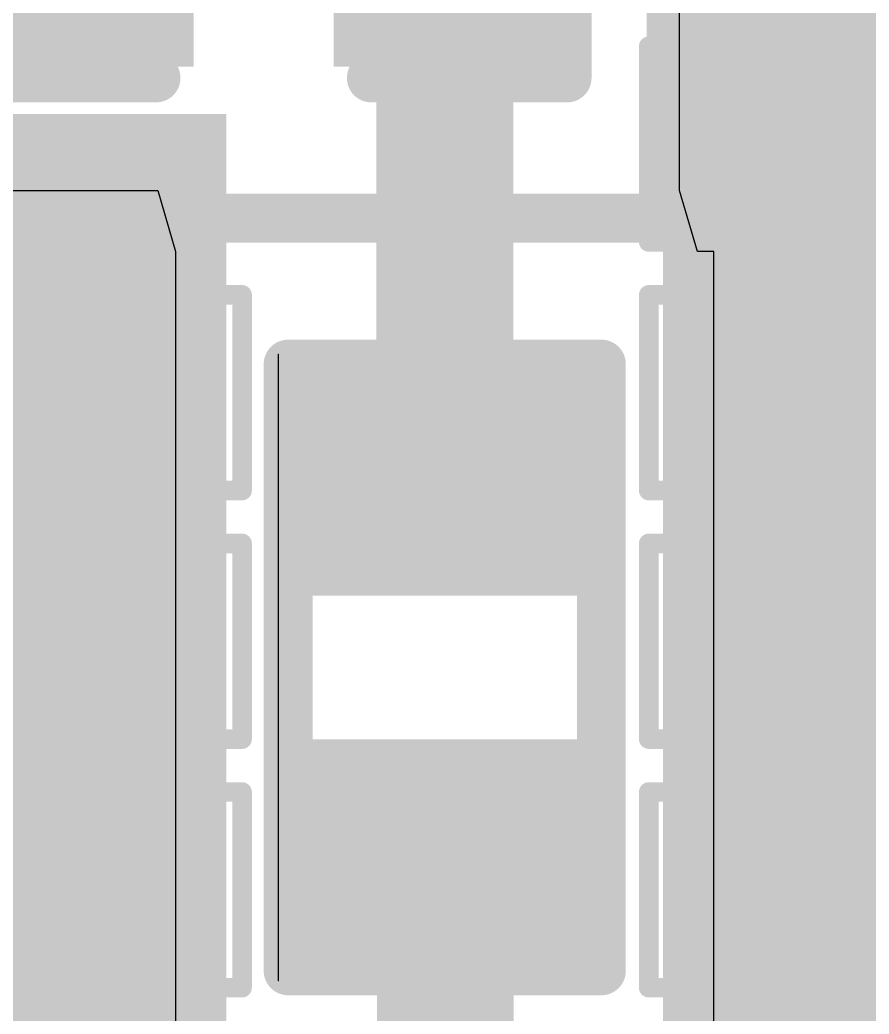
# Model space of a CAD drawing. Header units: inches. Extents: x -18 to 5357, y -8 to 5291.
# Drawn here: x 42.222 to 44.426, y 29.34 to 31.92 of the extents above; entities that cross this region are included whole.
import ezdxf

# ---------------------------------------------------------------- set-up
doc = ezdxf.new("R2010")
doc.units = ezdxf.units.IN
for name, color, linetype in [('Bottom Layer', 5, 'Continuous'), ('Drill Drawing', 1, 'Continuous'), ('Ground', 16, 'Continuous'), ('Power', 76, 'Continuous'), ('Top Layer', 1, 'Continuous'), ('Top Overlay', 2, 'Continuous'), ('Top Paste', 8, 'Continuous'), ('Top Solder', 216, 'Continuous'), ('Via Holes', 16, 'Continuous')]:
    doc.layers.add(name, color=color, linetype=linetype)

# ---------------------------------------------------------------- blocks, each defined once
blk = doc.blocks.new('R___0402_44')
at = {"layer": 'Top Layer'}
for points in [[(-0.6985, -0.3175), (-0.6985, 0.3175), (-0.2413, 0.3175), (-0.2413, -0.3175)], [(0.2413, -0.3175), (0.2413, 0.3175), (0.6985, 0.3175), (0.6985, -0.3175)]]:
    blk.add_hatch(color=1, dxfattribs=at).paths.add_polyline_path(points)
at = {"layer": 'Top Paste'}
for points in [[(-0.6985, -0.3175), (-0.6985, 0.3175), (-0.2413, 0.3175), (-0.2413, -0.3175)], [(0.2413, -0.3175), (0.2413, 0.3175), (0.6985, 0.3175), (0.6985, -0.3175)]]:
    blk.add_hatch(color=8, dxfattribs=at).paths.add_polyline_path(points)
at = {"layer": 'Top Solder'}
for points in [[(-0.7535, -0.3725), (-0.7535, 0.3725), (-0.1863, 0.3725), (-0.1863, -0.3725)], [(0.1863, -0.3725), (0.1863, 0.3725), (0.7535, 0.3725), (0.7535, -0.3725)]]:
    blk.add_hatch(color=216, dxfattribs=at).paths.add_polyline_path(points)
at = {"layer": 'Top Overlay'}
for points in [[(0.7874, 0.4064, 0.127, 0.127, 0), (-0.7874, 0.4064, 0.127, 0.127, 0)], [(-0.7874, -0.4064, 0.127, 0.127, 0), (-0.7874, 0.4064, 0.127, 0.127, 0)], [(0.7874, -0.4064, 0.127, 0.127, 0), (0.7874, 0.4064, 0.127, 0.127, 0)], [(0.7874, -0.4064, 0.127, 0.127, 0), (-0.7874, -0.4064, 0.127, 0.127, 0)], [(0.8128, -0.4318, 0.00323, 0.00323, 0), (-0.8128, -0.4318, 0.00323, 0.00323, 0)]]:
    blk.add_lwpolyline(points, format="xyseb", dxfattribs=at)
for points in [[(-0.8191, 0.4064, 0.0635, 0.0635, 1), (-0.7556, 0.4064, 0.0635, 0.0635, 1)], [(-0.8191, 0.4064, 0.0635, 0.0635, 1), (-0.7556, 0.4064, 0.0635, 0.0635, 1)], [(0.7556, 0.4064, 0.0635, 0.0635, 1), (0.8191, 0.4064, 0.0635, 0.0635, 1)], [(0.7556, 0.4064, 0.0635, 0.0635, 1), (0.8191, 0.4064, 0.0635, 0.0635, 1)], [(-0.8191, -0.4064, 0.0635, 0.0635, 1), (-0.7556, -0.4064, 0.0635, 0.0635, 1)], [(-0.8191, -0.4064, 0.0635, 0.0635, 1), (-0.7556, -0.4064, 0.0635, 0.0635, 1)], [(0.7556, -0.4064, 0.0635, 0.0635, 1), (0.8191, -0.4064, 0.0635, 0.0635, 1)], [(0.7556, -0.4064, 0.0635, 0.0635, 1), (0.8191, -0.4064, 0.0635, 0.0635, 1)], [(-0.8136, -0.4318, 0.00161, 0.00161, 1), (-0.812, -0.4318, 0.00161, 0.00161, 1)], [(0.812, -0.4318, 0.00161, 0.00161, 1), (0.8136, -0.4318, 0.00161, 0.00161, 1)]]:
    blk.add_lwpolyline(points, format="xyseb", close=True, dxfattribs=at)
blk = doc.blocks.new('C___0402_109')
at = {"layer": 'Top Layer'}
for points in [[(-0.6985, -0.3175), (-0.6985, 0.3175), (-0.2413, 0.3175), (-0.2413, -0.3175)], [(0.2413, -0.3175), (0.2413, 0.3175), (0.6985, 0.3175), (0.6985, -0.3175)]]:
    blk.add_hatch(color=1, dxfattribs=at).paths.add_polyline_path(points)
at = {"layer": 'Top Paste'}
for points in [[(-0.6985, -0.3175), (-0.6985, 0.3175), (-0.2413, 0.3175), (-0.2413, -0.3175)], [(0.2413, -0.3175), (0.2413, 0.3175), (0.6985, 0.3175), (0.6985, -0.3175)]]:
    blk.add_hatch(color=8, dxfattribs=at).paths.add_polyline_path(points)
at = {"layer": 'Top Solder'}
for points in [[(-0.7585, -0.3775), (-0.7585, 0.3775), (-0.1813, 0.3775), (-0.1813, -0.3775)], [(0.1813, -0.3775), (0.1813, 0.3775), (0.7585, 0.3775), (0.7585, -0.3775)]]:
    blk.add_hatch(color=216, dxfattribs=at).paths.add_polyline_path(points)
at = {"layer": 'Top Overlay'}
for points in [[(-0.7874, -0.4064, 0.127, 0.127, 0), (-0.7874, 0.4064, 0.127, 0.127, 0)], [(-0.7874, 0.4064, 0.127, 0.127, 0), (-0.2794, 0.4064, 0.127, 0.127, 0)], [(0.2794, 0.4064, 0.127, 0.127, 0), (0.7874, 0.4064, 0.127, 0.127, 0)], [(0.7874, -0.4064, 0.127, 0.127, 0), (0.7874, 0.4064, 0.127, 0.127, 0)], [(-0.7874, -0.4064, 0.127, 0.127, 0), (-0.2794, -0.4064, 0.127, 0.127, 0)], [(0.2794, -0.4064, 0.127, 0.127, 0), (0.7874, -0.4064, 0.127, 0.127, 0)]]:
    blk.add_lwpolyline(points, format="xyseb", dxfattribs=at)
for points in [[(-0.8191, 0.4064, 0.0635, 0.0635, 1), (-0.7556, 0.4064, 0.0635, 0.0635, 1)], [(-0.8191, 0.4064, 0.0635, 0.0635, 1), (-0.7556, 0.4064, 0.0635, 0.0635, 1)], [(-0.3111, 0.4064, 0.0635, 0.0635, 1), (-0.2477, 0.4064, 0.0635, 0.0635, 1)], [(0.2477, 0.4064, 0.0635, 0.0635, 1), (0.3112, 0.4064, 0.0635, 0.0635, 1)], [(0.7556, 0.4064, 0.0635, 0.0635, 1), (0.8191, 0.4064, 0.0635, 0.0635, 1)], [(0.7556, 0.4064, 0.0635, 0.0635, 1), (0.8191, 0.4064, 0.0635, 0.0635, 1)], [(-0.8191, -0.4064, 0.0635, 0.0635, 1), (-0.7556, -0.4064, 0.0635, 0.0635, 1)], [(-0.8191, -0.4064, 0.0635, 0.0635, 1), (-0.7556, -0.4064, 0.0635, 0.0635, 1)], [(-0.3111, -0.4064, 0.0635, 0.0635, 1), (-0.2477, -0.4064, 0.0635, 0.0635, 1)], [(0.2477, -0.4064, 0.0635, 0.0635, 1), (0.3112, -0.4064, 0.0635, 0.0635, 1)], [(0.7556, -0.4064, 0.0635, 0.0635, 1), (0.8191, -0.4064, 0.0635, 0.0635, 1)], [(0.7556, -0.4064, 0.0635, 0.0635, 1), (0.8191, -0.4064, 0.0635, 0.0635, 1)]]:
    blk.add_lwpolyline(points, format="xyseb", close=True, dxfattribs=at)

msp = doc.modelspace()

# ---------------------------------------------------------------- hatches: boundary and pattern name
at = {"layer": 'Bottom Layer'}
h = msp.add_hatch(color=5, dxfattribs=at)
edge = h.paths.add_edge_path()
edge.add_arc((44.1084, 31.5976), 0.2, 0, 360)
h = msp.add_hatch(color=5, dxfattribs=at)
edge = h.paths.add_edge_path()
edge.add_arc((42.545, 30.9524), 0.2, 0, 360)
h = msp.add_hatch(color=5, dxfattribs=at)
edge = h.paths.add_edge_path()
edge.add_arc((44.1084, 30.9524), 0.2, 0, 360)
h = msp.add_hatch(color=5, dxfattribs=at)
edge = h.paths.add_edge_path()
edge.add_arc((42.545, 30.3073), 0.2, 0, 360)
h = msp.add_hatch(color=5, dxfattribs=at)
edge = h.paths.add_edge_path()
edge.add_arc((44.1084, 30.3073), 0.2, 0, 360)
h = msp.add_hatch(color=5, dxfattribs=at)
edge = h.paths.add_edge_path()
edge.add_arc((42.545, 29.6621), 0.2, 0, 360)
h = msp.add_hatch(color=5, dxfattribs=at)
edge = h.paths.add_edge_path()
edge.add_arc((44.1084, 29.6621), 0.2, 0, 360)
at = {"layer": 'Ground'}
h = msp.add_hatch(color=16, dxfattribs=at)
edge = h.paths.add_edge_path()
edge.add_arc((44.1084, 31.5976), 0.2, 0, 360)
h = msp.add_hatch(color=16, dxfattribs=at)
edge = h.paths.add_edge_path()
edge.add_arc((42.545, 30.9524), 0.2, 0, 360)
h = msp.add_hatch(color=16, dxfattribs=at)
edge = h.paths.add_edge_path()
edge.add_arc((44.1084, 30.9524), 0.2, 0, 360)
h = msp.add_hatch(color=16, dxfattribs=at)
edge = h.paths.add_edge_path()
edge.add_arc((42.545, 30.3073), 0.2, 0, 360)
h = msp.add_hatch(color=16, dxfattribs=at)
edge = h.paths.add_edge_path()
edge.add_arc((44.1084, 30.3073), 0.2, 0, 360)
h = msp.add_hatch(color=16, dxfattribs=at)
edge = h.paths.add_edge_path()
edge.add_arc((42.545, 29.6621), 0.2, 0, 360)
h = msp.add_hatch(color=16, dxfattribs=at)
edge = h.paths.add_edge_path()
edge.add_arc((44.1084, 29.6621), 0.2, 0, 360)
at = {"layer": 'Power'}
h = msp.add_hatch(color=76, dxfattribs=at)
edge = h.paths.add_edge_path()
edge.add_arc((44.1084, 31.5976), 0.2, 0, 360)
h = msp.add_hatch(color=76, dxfattribs=at)
edge = h.paths.add_edge_path()
edge.add_arc((42.545, 30.9524), 0.2, 0, 360)
h = msp.add_hatch(color=76, dxfattribs=at)
edge = h.paths.add_edge_path()
edge.add_arc((44.1084, 30.9524), 0.2, 0, 360)
h = msp.add_hatch(color=76, dxfattribs=at)
edge = h.paths.add_edge_path()
edge.add_arc((42.545, 30.3073), 0.2, 0, 360)
h = msp.add_hatch(color=76, dxfattribs=at)
edge = h.paths.add_edge_path()
edge.add_arc((44.1084, 30.3073), 0.2, 0, 360)
h = msp.add_hatch(color=76, dxfattribs=at)
edge = h.paths.add_edge_path()
edge.add_arc((42.545, 29.6621), 0.2, 0, 360)
h = msp.add_hatch(color=76, dxfattribs=at)
edge = h.paths.add_edge_path()
edge.add_arc((44.1084, 29.6621), 0.2, 0, 360)
at = {"layer": 'Top Layer'}
for points in [[(44.6702, 36.2785), (43.8916, 36.2785), (43.8916, 29.2862), (44.6702, 29.2862)], [(34.0217, 28.9523), (42.7584, 28.9523), (42.7584, 31.6759), (34.0217, 31.6759)]]:
    msp.add_hatch(color=1, dxfattribs=at).paths.add_polyline_path(points)
h = msp.add_hatch(color=1, dxfattribs=at)
edge = h.paths.add_edge_path()
edge.add_arc((44.1084, 31.5976), 0.2, 0, 360)
h = msp.add_hatch(color=1, dxfattribs=at)
edge = h.paths.add_edge_path()
edge.add_arc((42.545, 30.9524), 0.2, 0, 360)
h = msp.add_hatch(color=1, dxfattribs=at)
edge = h.paths.add_edge_path()
edge.add_arc((44.1084, 30.9524), 0.2, 0, 360)
h = msp.add_hatch(color=1, dxfattribs=at)
edge = h.paths.add_edge_path()
edge.add_arc((42.545, 30.3073), 0.2, 0, 360)
h = msp.add_hatch(color=1, dxfattribs=at)
edge = h.paths.add_edge_path()
edge.add_arc((44.1084, 30.3073), 0.2, 0, 360)
h = msp.add_hatch(color=1, dxfattribs=at)
edge = h.paths.add_edge_path()
edge.add_arc((42.545, 29.6621), 0.2, 0, 360)
h = msp.add_hatch(color=1, dxfattribs=at)
edge = h.paths.add_edge_path()
edge.add_arc((44.1084, 29.6621), 0.2, 0, 360)
at = {"layer": 'Via Holes'}
h = msp.add_hatch(color=7, dxfattribs=at)
edge = h.paths.add_edge_path()
edge.add_arc((44.1084, 31.5976), 0.1, 0, 360)
h = msp.add_hatch(color=7, dxfattribs=at)
edge = h.paths.add_edge_path()
edge.add_arc((42.545, 30.9524), 0.1, 0, 360)
h = msp.add_hatch(color=7, dxfattribs=at)
edge = h.paths.add_edge_path()
edge.add_arc((44.1084, 30.9524), 0.1, 0, 360)
h = msp.add_hatch(color=7, dxfattribs=at)
edge = h.paths.add_edge_path()
edge.add_arc((42.545, 30.3073), 0.1, 0, 360)
h = msp.add_hatch(color=7, dxfattribs=at)
edge = h.paths.add_edge_path()
edge.add_arc((44.1084, 30.3073), 0.1, 0, 360)
h = msp.add_hatch(color=7, dxfattribs=at)
edge = h.paths.add_edge_path()
edge.add_arc((42.545, 29.6621), 0.1, 0, 360)
h = msp.add_hatch(color=7, dxfattribs=at)
edge = h.paths.add_edge_path()
edge.add_arc((44.1084, 29.6621), 0.1, 0, 360)

# ---------------------------------------------------------------- linework, layer by layer
at = {"layer": 'Drill Drawing'}
for points in [[(43.8544, 31.8516, 0.0508, 0.0508, 0), (44.3624, 31.8516, 0.0508, 0.0508, 0)], [(43.8544, 31.3436, 0.0508, 0.0508, 0), (43.8544, 31.8516, 0.0508, 0.0508, 0)], [(44.3624, 31.3436, 0.0508, 0.0508, 0), (44.3624, 31.8516, 0.0508, 0.0508, 0)], [(43.956, 31.75, 0.0508, 0.0508, 0), (44.2608, 31.75, 0.0508, 0.0508, 0)], [(43.956, 31.4452, 0.0508, 0.0508, 0), (43.956, 31.75, 0.0508, 0.0508, 0)], [(44.2608, 31.4452, 0.0508, 0.0508, 0), (44.2608, 31.75, 0.0508, 0.0508, 0)], [(43.956, 31.4452, 0.0508, 0.0508, 0), (44.2608, 31.4452, 0.0508, 0.0508, 0)], [(43.8544, 31.3436, 0.0508, 0.0508, 0), (44.3624, 31.3436, 0.0508, 0.0508, 0)], [(42.291, 31.2064, 0.0508, 0.0508, 0), (42.799, 31.2064, 0.0508, 0.0508, 0)], [(42.291, 30.6984, 0.0508, 0.0508, 0), (42.291, 31.2064, 0.0508, 0.0508, 0)], [(42.799, 30.6984, 0.0508, 0.0508, 0), (42.799, 31.2064, 0.0508, 0.0508, 0)], [(43.8544, 31.2064, 0.0508, 0.0508, 0), (44.3624, 31.2064, 0.0508, 0.0508, 0)], [(43.8544, 30.6984, 0.0508, 0.0508, 0), (43.8544, 31.2064, 0.0508, 0.0508, 0)], [(44.3624, 30.6984, 0.0508, 0.0508, 0), (44.3624, 31.2064, 0.0508, 0.0508, 0)], [(42.3926, 31.1048, 0.0508, 0.0508, 0), (42.6974, 31.1048, 0.0508, 0.0508, 0)], [(42.3926, 30.8, 0.0508, 0.0508, 0), (42.3926, 31.1048, 0.0508, 0.0508, 0)], [(42.6974, 30.8, 0.0508, 0.0508, 0), (42.6974, 31.1048, 0.0508, 0.0508, 0)], [(43.956, 31.1048, 0.0508, 0.0508, 0), (44.2608, 31.1048, 0.0508, 0.0508, 0)], [(43.956, 30.8, 0.0508, 0.0508, 0), (43.956, 31.1048, 0.0508, 0.0508, 0)], [(44.2608, 30.8, 0.0508, 0.0508, 0), (44.2608, 31.1048, 0.0508, 0.0508, 0)], [(42.3926, 30.8, 0.0508, 0.0508, 0), (42.6974, 30.8, 0.0508, 0.0508, 0)], [(43.956, 30.8, 0.0508, 0.0508, 0), (44.2608, 30.8, 0.0508, 0.0508, 0)], [(42.291, 30.6984, 0.0508, 0.0508, 0), (42.799, 30.6984, 0.0508, 0.0508, 0)], [(43.8544, 30.6984, 0.0508, 0.0508, 0), (44.3624, 30.6984, 0.0508, 0.0508, 0)], [(42.291, 30.5613, 0.0508, 0.0508, 0), (42.799, 30.5613, 0.0508, 0.0508, 0)], [(42.291, 30.0533, 0.0508, 0.0508, 0), (42.291, 30.5613, 0.0508, 0.0508, 0)], [(42.799, 30.0533, 0.0508, 0.0508, 0), (42.799, 30.5613, 0.0508, 0.0508, 0)], [(43.8544, 30.5613, 0.0508, 0.0508, 0), (44.3624, 30.5613, 0.0508, 0.0508, 0)], [(43.8544, 30.0533, 0.0508, 0.0508, 0), (43.8544, 30.5613, 0.0508, 0.0508, 0)], [(44.3624, 30.0533, 0.0508, 0.0508, 0), (44.3624, 30.5613, 0.0508, 0.0508, 0)], [(42.3926, 30.4597, 0.0508, 0.0508, 0), (42.6974, 30.4597, 0.0508, 0.0508, 0)], [(42.3926, 30.1549, 0.0508, 0.0508, 0), (42.3926, 30.4597, 0.0508, 0.0508, 0)], [(42.6974, 30.1549, 0.0508, 0.0508, 0), (42.6974, 30.4597, 0.0508, 0.0508, 0)], [(43.956, 30.4597, 0.0508, 0.0508, 0), (44.2608, 30.4597, 0.0508, 0.0508, 0)], [(43.956, 30.1549, 0.0508, 0.0508, 0), (43.956, 30.4597, 0.0508, 0.0508, 0)], [(44.2608, 30.1549, 0.0508, 0.0508, 0), (44.2608, 30.4597, 0.0508, 0.0508, 0)], [(42.3926, 30.1549, 0.0508, 0.0508, 0), (42.6974, 30.1549, 0.0508, 0.0508, 0)], [(43.956, 30.1549, 0.0508, 0.0508, 0), (44.2608, 30.1549, 0.0508, 0.0508, 0)], [(42.291, 30.0533, 0.0508, 0.0508, 0), (42.799, 30.0533, 0.0508, 0.0508, 0)], [(43.8544, 30.0533, 0.0508, 0.0508, 0), (44.3624, 30.0533, 0.0508, 0.0508, 0)], [(42.291, 29.9161, 0.0508, 0.0508, 0), (42.799, 29.9161, 0.0508, 0.0508, 0)], [(42.291, 29.4081, 0.0508, 0.0508, 0), (42.291, 29.9161, 0.0508, 0.0508, 0)], [(42.799, 29.4081, 0.0508, 0.0508, 0), (42.799, 29.9161, 0.0508, 0.0508, 0)], [(43.8544, 29.9161, 0.0508, 0.0508, 0), (44.3624, 29.9161, 0.0508, 0.0508, 0)], [(43.8544, 29.4081, 0.0508, 0.0508, 0), (43.8544, 29.9161, 0.0508, 0.0508, 0)], [(44.3624, 29.4081, 0.0508, 0.0508, 0), (44.3624, 29.9161, 0.0508, 0.0508, 0)], [(42.3926, 29.8145, 0.0508, 0.0508, 0), (42.6974, 29.8145, 0.0508, 0.0508, 0)], [(42.3926, 29.5097, 0.0508, 0.0508, 0), (42.3926, 29.8145, 0.0508, 0.0508, 0)], [(42.6974, 29.5097, 0.0508, 0.0508, 0), (42.6974, 29.8145, 0.0508, 0.0508, 0)], [(43.956, 29.8145, 0.0508, 0.0508, 0), (44.2608, 29.8145, 0.0508, 0.0508, 0)], [(43.956, 29.5097, 0.0508, 0.0508, 0), (43.956, 29.8145, 0.0508, 0.0508, 0)], [(44.2608, 29.5097, 0.0508, 0.0508, 0), (44.2608, 29.8145, 0.0508, 0.0508, 0)], [(42.3926, 29.5097, 0.0508, 0.0508, 0), (42.6974, 29.5097, 0.0508, 0.0508, 0)], [(43.956, 29.5097, 0.0508, 0.0508, 0), (44.2608, 29.5097, 0.0508, 0.0508, 0)], [(42.291, 29.4081, 0.0508, 0.0508, 0), (42.799, 29.4081, 0.0508, 0.0508, 0)], [(43.8544, 29.4081, 0.0508, 0.0508, 0), (44.3624, 29.4081, 0.0508, 0.0508, 0)]]:
    msp.add_lwpolyline(points, format="xyseb", dxfattribs=at)
for points in [[(43.8417, 31.8516, 0.0254, 0.0254, 1), (43.8671, 31.8516, 0.0254, 0.0254, 1)], [(43.8417, 31.8516, 0.0254, 0.0254, 1), (43.8671, 31.8516, 0.0254, 0.0254, 1)], [(44.3497, 31.8516, 0.0254, 0.0254, 1), (44.3751, 31.8516, 0.0254, 0.0254, 1)], [(44.3497, 31.8516, 0.0254, 0.0254, 1), (44.3751, 31.8516, 0.0254, 0.0254, 1)], [(43.9433, 31.75, 0.0254, 0.0254, 1), (43.9687, 31.75, 0.0254, 0.0254, 1)], [(43.9433, 31.75, 0.0254, 0.0254, 1), (43.9687, 31.75, 0.0254, 0.0254, 1)], [(44.2481, 31.75, 0.0254, 0.0254, 1), (44.2735, 31.75, 0.0254, 0.0254, 1)], [(44.2481, 31.75, 0.0254, 0.0254, 1), (44.2735, 31.75, 0.0254, 0.0254, 1)], [(43.9433, 31.4452, 0.0254, 0.0254, 1), (43.9687, 31.4452, 0.0254, 0.0254, 1)], [(43.9433, 31.4452, 0.0254, 0.0254, 1), (43.9687, 31.4452, 0.0254, 0.0254, 1)], [(44.2481, 31.4452, 0.0254, 0.0254, 1), (44.2735, 31.4452, 0.0254, 0.0254, 1)], [(44.2481, 31.4452, 0.0254, 0.0254, 1), (44.2735, 31.4452, 0.0254, 0.0254, 1)], [(43.8417, 31.3436, 0.0254, 0.0254, 1), (43.8671, 31.3436, 0.0254, 0.0254, 1)], [(43.8417, 31.3436, 0.0254, 0.0254, 1), (43.8671, 31.3436, 0.0254, 0.0254, 1)], [(44.3497, 31.3436, 0.0254, 0.0254, 1), (44.3751, 31.3436, 0.0254, 0.0254, 1)], [(44.3497, 31.3436, 0.0254, 0.0254, 1), (44.3751, 31.3436, 0.0254, 0.0254, 1)], [(42.2783, 31.2064, 0.0254, 0.0254, 1), (42.3037, 31.2064, 0.0254, 0.0254, 1)], [(42.2783, 31.2064, 0.0254, 0.0254, 1), (42.3037, 31.2064, 0.0254, 0.0254, 1)], [(42.7863, 31.2064, 0.0254, 0.0254, 1), (42.8117, 31.2064, 0.0254, 0.0254, 1)], [(42.7863, 31.2064, 0.0254, 0.0254, 1), (42.8117, 31.2064, 0.0254, 0.0254, 1)], [(43.8417, 31.2064, 0.0254, 0.0254, 1), (43.8671, 31.2064, 0.0254, 0.0254, 1)], [(43.8417, 31.2064, 0.0254, 0.0254, 1), (43.8671, 31.2064, 0.0254, 0.0254, 1)], [(44.3497, 31.2064, 0.0254, 0.0254, 1), (44.3751, 31.2064, 0.0254, 0.0254, 1)], [(44.3497, 31.2064, 0.0254, 0.0254, 1), (44.3751, 31.2064, 0.0254, 0.0254, 1)], [(42.3799, 31.1048, 0.0254, 0.0254, 1), (42.4053, 31.1048, 0.0254, 0.0254, 1)], [(42.3799, 31.1048, 0.0254, 0.0254, 1), (42.4053, 31.1048, 0.0254, 0.0254, 1)], [(42.6847, 31.1048, 0.0254, 0.0254, 1), (42.7101, 31.1048, 0.0254, 0.0254, 1)], [(42.6847, 31.1048, 0.0254, 0.0254, 1), (42.7101, 31.1048, 0.0254, 0.0254, 1)], [(43.9433, 31.1048, 0.0254, 0.0254, 1), (43.9687, 31.1048, 0.0254, 0.0254, 1)], [(43.9433, 31.1048, 0.0254, 0.0254, 1), (43.9687, 31.1048, 0.0254, 0.0254, 1)], [(44.2481, 31.1048, 0.0254, 0.0254, 1), (44.2735, 31.1048, 0.0254, 0.0254, 1)], [(44.2481, 31.1048, 0.0254, 0.0254, 1), (44.2735, 31.1048, 0.0254, 0.0254, 1)], [(42.3799, 30.8, 0.0254, 0.0254, 1), (42.4053, 30.8, 0.0254, 0.0254, 1)], [(42.3799, 30.8, 0.0254, 0.0254, 1), (42.4053, 30.8, 0.0254, 0.0254, 1)], [(42.6847, 30.8, 0.0254, 0.0254, 1), (42.7101, 30.8, 0.0254, 0.0254, 1)], [(42.6847, 30.8, 0.0254, 0.0254, 1), (42.7101, 30.8, 0.0254, 0.0254, 1)], [(43.9433, 30.8, 0.0254, 0.0254, 1), (43.9687, 30.8, 0.0254, 0.0254, 1)], [(43.9433, 30.8, 0.0254, 0.0254, 1), (43.9687, 30.8, 0.0254, 0.0254, 1)], [(44.2481, 30.8, 0.0254, 0.0254, 1), (44.2735, 30.8, 0.0254, 0.0254, 1)], [(44.2481, 30.8, 0.0254, 0.0254, 1), (44.2735, 30.8, 0.0254, 0.0254, 1)], [(42.2783, 30.6984, 0.0254, 0.0254, 1), (42.3037, 30.6984, 0.0254, 0.0254, 1)], [(42.2783, 30.6984, 0.0254, 0.0254, 1), (42.3037, 30.6984, 0.0254, 0.0254, 1)], [(42.7863, 30.6984, 0.0254, 0.0254, 1), (42.8117, 30.6984, 0.0254, 0.0254, 1)], [(42.7863, 30.6984, 0.0254, 0.0254, 1), (42.8117, 30.6984, 0.0254, 0.0254, 1)], [(43.8417, 30.6984, 0.0254, 0.0254, 1), (43.8671, 30.6984, 0.0254, 0.0254, 1)], [(43.8417, 30.6984, 0.0254, 0.0254, 1), (43.8671, 30.6984, 0.0254, 0.0254, 1)], [(44.3497, 30.6984, 0.0254, 0.0254, 1), (44.3751, 30.6984, 0.0254, 0.0254, 1)], [(44.3497, 30.6984, 0.0254, 0.0254, 1), (44.3751, 30.6984, 0.0254, 0.0254, 1)], [(42.2783, 30.5613, 0.0254, 0.0254, 1), (42.3037, 30.5613, 0.0254, 0.0254, 1)], [(42.2783, 30.5613, 0.0254, 0.0254, 1), (42.3037, 30.5613, 0.0254, 0.0254, 1)], [(42.7863, 30.5613, 0.0254, 0.0254, 1), (42.8117, 30.5613, 0.0254, 0.0254, 1)], [(42.7863, 30.5613, 0.0254, 0.0254, 1), (42.8117, 30.5613, 0.0254, 0.0254, 1)], [(43.8417, 30.5613, 0.0254, 0.0254, 1), (43.8671, 30.5613, 0.0254, 0.0254, 1)], [(43.8417, 30.5613, 0.0254, 0.0254, 1), (43.8671, 30.5613, 0.0254, 0.0254, 1)], [(44.3497, 30.5613, 0.0254, 0.0254, 1), (44.3751, 30.5613, 0.0254, 0.0254, 1)], [(44.3497, 30.5613, 0.0254, 0.0254, 1), (44.3751, 30.5613, 0.0254, 0.0254, 1)], [(42.3799, 30.4597, 0.0254, 0.0254, 1), (42.4053, 30.4597, 0.0254, 0.0254, 1)], [(42.3799, 30.4597, 0.0254, 0.0254, 1), (42.4053, 30.4597, 0.0254, 0.0254, 1)], [(42.6847, 30.4597, 0.0254, 0.0254, 1), (42.7101, 30.4597, 0.0254, 0.0254, 1)], [(42.6847, 30.4597, 0.0254, 0.0254, 1), (42.7101, 30.4597, 0.0254, 0.0254, 1)], [(43.9433, 30.4597, 0.0254, 0.0254, 1), (43.9687, 30.4597, 0.0254, 0.0254, 1)], [(43.9433, 30.4597, 0.0254, 0.0254, 1), (43.9687, 30.4597, 0.0254, 0.0254, 1)], [(44.2481, 30.4597, 0.0254, 0.0254, 1), (44.2735, 30.4597, 0.0254, 0.0254, 1)], [(44.2481, 30.4597, 0.0254, 0.0254, 1), (44.2735, 30.4597, 0.0254, 0.0254, 1)], [(42.3799, 30.1549, 0.0254, 0.0254, 1), (42.4053, 30.1549, 0.0254, 0.0254, 1)], [(42.3799, 30.1549, 0.0254, 0.0254, 1), (42.4053, 30.1549, 0.0254, 0.0254, 1)], [(42.6847, 30.1549, 0.0254, 0.0254, 1), (42.7101, 30.1549, 0.0254, 0.0254, 1)], [(42.6847, 30.1549, 0.0254, 0.0254, 1), (42.7101, 30.1549, 0.0254, 0.0254, 1)], [(43.9433, 30.1549, 0.0254, 0.0254, 1), (43.9687, 30.1549, 0.0254, 0.0254, 1)], [(43.9433, 30.1549, 0.0254, 0.0254, 1), (43.9687, 30.1549, 0.0254, 0.0254, 1)], [(44.2481, 30.1549, 0.0254, 0.0254, 1), (44.2735, 30.1549, 0.0254, 0.0254, 1)], [(44.2481, 30.1549, 0.0254, 0.0254, 1), (44.2735, 30.1549, 0.0254, 0.0254, 1)], [(42.2783, 30.0533, 0.0254, 0.0254, 1), (42.3037, 30.0533, 0.0254, 0.0254, 1)], [(42.2783, 30.0533, 0.0254, 0.0254, 1), (42.3037, 30.0533, 0.0254, 0.0254, 1)], [(42.7863, 30.0533, 0.0254, 0.0254, 1), (42.8117, 30.0533, 0.0254, 0.0254, 1)], [(42.7863, 30.0533, 0.0254, 0.0254, 1), (42.8117, 30.0533, 0.0254, 0.0254, 1)], [(43.8417, 30.0533, 0.0254, 0.0254, 1), (43.8671, 30.0533, 0.0254, 0.0254, 1)], [(43.8417, 30.0533, 0.0254, 0.0254, 1), (43.8671, 30.0533, 0.0254, 0.0254, 1)], [(44.3497, 30.0533, 0.0254, 0.0254, 1), (44.3751, 30.0533, 0.0254, 0.0254, 1)], [(44.3497, 30.0533, 0.0254, 0.0254, 1), (44.3751, 30.0533, 0.0254, 0.0254, 1)], [(42.2783, 29.9161, 0.0254, 0.0254, 1), (42.3037, 29.9161, 0.0254, 0.0254, 1)], [(42.2783, 29.9161, 0.0254, 0.0254, 1), (42.3037, 29.9161, 0.0254, 0.0254, 1)], [(42.7863, 29.9161, 0.0254, 0.0254, 1), (42.8117, 29.9161, 0.0254, 0.0254, 1)], [(42.7863, 29.9161, 0.0254, 0.0254, 1), (42.8117, 29.9161, 0.0254, 0.0254, 1)], [(43.8417, 29.9161, 0.0254, 0.0254, 1), (43.8671, 29.9161, 0.0254, 0.0254, 1)], [(43.8417, 29.9161, 0.0254, 0.0254, 1), (43.8671, 29.9161, 0.0254, 0.0254, 1)], [(44.3497, 29.9161, 0.0254, 0.0254, 1), (44.3751, 29.9161, 0.0254, 0.0254, 1)], [(44.3497, 29.9161, 0.0254, 0.0254, 1), (44.3751, 29.9161, 0.0254, 0.0254, 1)], [(42.3799, 29.8145, 0.0254, 0.0254, 1), (42.4053, 29.8145, 0.0254, 0.0254, 1)], [(42.3799, 29.8145, 0.0254, 0.0254, 1), (42.4053, 29.8145, 0.0254, 0.0254, 1)], [(42.6847, 29.8145, 0.0254, 0.0254, 1), (42.7101, 29.8145, 0.0254, 0.0254, 1)], [(42.6847, 29.8145, 0.0254, 0.0254, 1), (42.7101, 29.8145, 0.0254, 0.0254, 1)], [(43.9433, 29.8145, 0.0254, 0.0254, 1), (43.9687, 29.8145, 0.0254, 0.0254, 1)], [(43.9433, 29.8145, 0.0254, 0.0254, 1), (43.9687, 29.8145, 0.0254, 0.0254, 1)], [(44.2481, 29.8145, 0.0254, 0.0254, 1), (44.2735, 29.8145, 0.0254, 0.0254, 1)], [(44.2481, 29.8145, 0.0254, 0.0254, 1), (44.2735, 29.8145, 0.0254, 0.0254, 1)], [(42.3799, 29.5097, 0.0254, 0.0254, 1), (42.4053, 29.5097, 0.0254, 0.0254, 1)], [(42.3799, 29.5097, 0.0254, 0.0254, 1), (42.4053, 29.5097, 0.0254, 0.0254, 1)], [(42.6847, 29.5097, 0.0254, 0.0254, 1), (42.7101, 29.5097, 0.0254, 0.0254, 1)], [(42.6847, 29.5097, 0.0254, 0.0254, 1), (42.7101, 29.5097, 0.0254, 0.0254, 1)], [(43.9433, 29.5097, 0.0254, 0.0254, 1), (43.9687, 29.5097, 0.0254, 0.0254, 1)], [(43.9433, 29.5097, 0.0254, 0.0254, 1), (43.9687, 29.5097, 0.0254, 0.0254, 1)], [(44.2481, 29.5097, 0.0254, 0.0254, 1), (44.2735, 29.5097, 0.0254, 0.0254, 1)], [(44.2481, 29.5097, 0.0254, 0.0254, 1), (44.2735, 29.5097, 0.0254, 0.0254, 1)], [(42.2783, 29.4081, 0.0254, 0.0254, 1), (42.3037, 29.4081, 0.0254, 0.0254, 1)], [(42.2783, 29.4081, 0.0254, 0.0254, 1), (42.3037, 29.4081, 0.0254, 0.0254, 1)], [(42.7863, 29.4081, 0.0254, 0.0254, 1), (42.8117, 29.4081, 0.0254, 0.0254, 1)], [(42.7863, 29.4081, 0.0254, 0.0254, 1), (42.8117, 29.4081, 0.0254, 0.0254, 1)], [(43.8417, 29.4081, 0.0254, 0.0254, 1), (43.8671, 29.4081, 0.0254, 0.0254, 1)], [(43.8417, 29.4081, 0.0254, 0.0254, 1), (43.8671, 29.4081, 0.0254, 0.0254, 1)], [(44.3497, 29.4081, 0.0254, 0.0254, 1), (44.3751, 29.4081, 0.0254, 0.0254, 1)], [(44.3497, 29.4081, 0.0254, 0.0254, 1), (44.3751, 29.4081, 0.0254, 0.0254, 1)]]:
    msp.add_lwpolyline(points, format="xyseb", close=True, dxfattribs=at)
at = {"layer": 'Top Layer'}
for p, q in [((43.9346, 31.4774), (43.9346, 32.6799)), ((41.7756, 31.4774), (42.5802, 31.4774)), ((42.5802, 31.4774), (42.6265, 31.3188)), ((43.9809, 31.3188), (43.9346, 31.4774)), ((43.9346, 31.4774), (43.9346, 31.4774)), ((43.9346, 31.4774), (43.9346, 31.4774)), ((43.9346, 31.4774), (43.9346, 31.4774)), ((42.6265, 31.3188), (42.6265, 31.3188)), ((42.6265, 31.3188), (42.6265, 30.0996)), ((44.0235, 31.3188), (43.9809, 31.3188)), ((44.0235, 30.0996), (44.0235, 31.3188)), ((42.6265, 30.0996), (42.6265, 29.1598)), ((44.0235, 29.1598), (44.0235, 30.0996))]:
    msp.add_line(p, q, dxfattribs=at)
for points in [[(43.325, 30.7092, 0.3551, 0.3551, 0), (43.325, 32.1759, 0.3551, 0.3551, 0)], [(43.3267, 21.9847, 0.3551, 0.3551, 0), (43.3267, 29.7694, 0.3551, 0.3551, 0)]]:
    msp.add_lwpolyline(points, format="xyseb", dxfattribs=at)
for points in [[(43.2362, 30.7092, 0.1776, 0.1776, 1), (43.4138, 30.7092, 0.1776, 0.1776, 1)], [(43.2379, 29.7694, 0.1776, 0.1776, 1), (43.4155, 29.7694, 0.1776, 0.1776, 1)]]:
    msp.add_lwpolyline(points, format="xyseb", close=True, dxfattribs=at)
at = {"layer": 'Top Overlay'}
for points in [[(43.9126, 31.4054, 0.127, 0.127, 0), (43.9126, 33.9965, 0.127, 0.127, 0)], [(40.5994, 31.4054, 0.127, 0.127, 0), (43.9126, 31.4054, 0.127, 0.127, 0)]]:
    msp.add_lwpolyline(points, format="xyseb", dxfattribs=at)
msp.add_lwpolyline([(43.8808, 31.4054, 0.0635, 0.0635, 1), (43.9443, 31.4054, 0.0635, 0.0635, 1)], format="xyseb", close=True, dxfattribs=at)
msp.add_lwpolyline([(43.8808, 31.4054, 0.0635, 0.0635, 1), (43.9443, 31.4054, 0.0635, 0.0635, 1)], format="xyseb", close=True, dxfattribs=at)

# ---------------------------------------------------------------- block references
msp.add_blockref('C___0402_109', (42.8551, 32.1759))
at = {"rotation": 270}
msp.add_blockref('R___0402_44', (43.325, 30.2393), dxfattribs=at)

doc.saveas('drawing.dxf')
